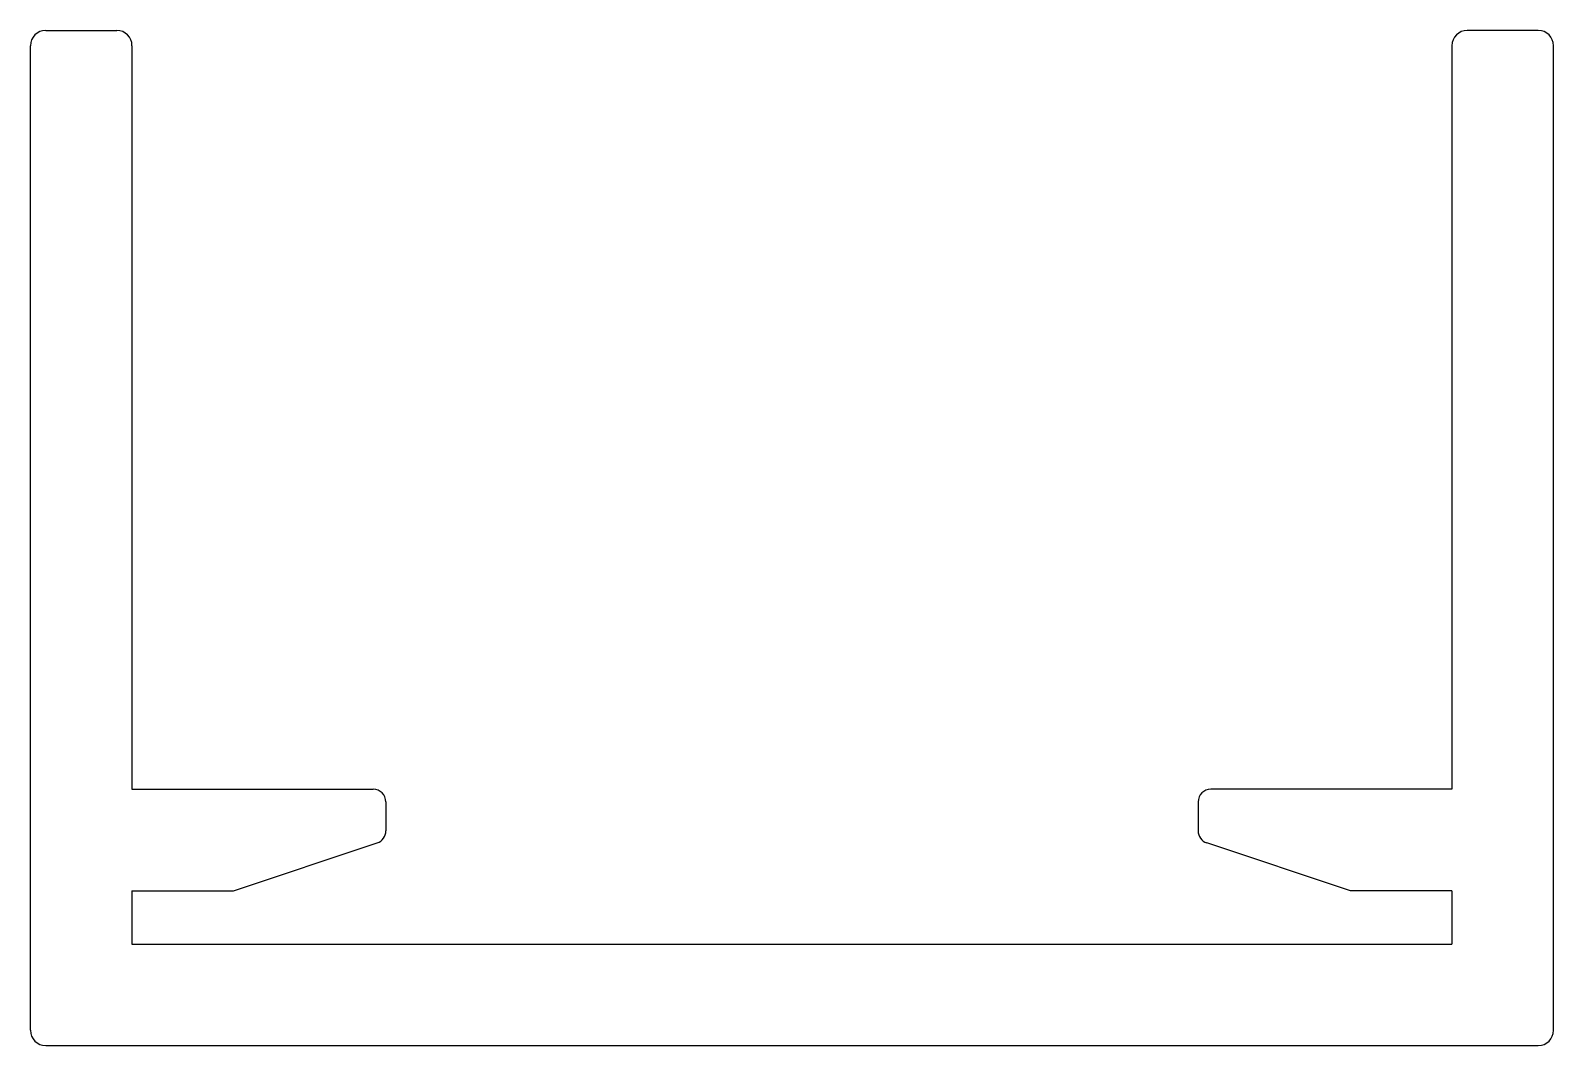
# Model space of a CAD drawing. Extents: x 2042.3 to 2072.3, y 1797.7 to 1817.7.
import ezdxf

# ---------------------------------------------------------------- set-up
doc = ezdxf.new("R2010")
doc.units = 0
doc.layers.get('0').update_dxf_attribs({"linetype": 'CONTINUOUS'})

msp = doc.modelspace()

# ---------------------------------------------------------------- linework, layer by layer
for p, q in [((2042.602, 1817.654), (2044.002, 1817.654)), ((2072.002, 1817.654), (2070.602, 1817.654)), ((2042.302, 1797.954), (2042.302, 1817.354)), ((2044.302, 1817.354), (2044.302, 1802.704)), ((2070.302, 1817.354), (2070.302, 1802.704)), ((2072.302, 1797.954), (2072.302, 1817.354)), ((2044.302, 1802.704), (2049.052, 1802.704)), ((2070.302, 1802.704), (2065.552, 1802.704)), ((2049.302, 1802.454), (2049.302, 1801.884)), ((2065.302, 1802.454), (2065.302, 1801.884)), ((2046.302, 1800.704), (2049.131, 1801.647)), ((2068.302, 1800.704), (2065.473, 1801.647)), ((2044.302, 1800.704), (2046.302, 1800.704)), ((2044.302, 1800.704), (2044.302, 1799.654)), ((2070.302, 1800.704), (2068.302, 1800.704)), ((2070.302, 1800.704), (2070.302, 1799.654)), ((2044.302, 1799.654), (2070.302, 1799.654)), ((2042.602, 1797.654), (2072.002, 1797.654))]:
    msp.add_line(p, q)
for centre, radius, start, end in [((2042.602, 1817.354), 0.3, 90, 180), ((2044.002, 1817.354), 0.3, 0, 90), ((2070.602, 1817.354), 0.3, 90, 180), ((2072.002, 1817.354), 0.3, 0, 90), ((2049.052, 1802.454), 0.25, 0, 90), ((2065.552, 1802.454), 0.25, 90, 180), ((2049.052, 1801.884), 0.25, 288.4349, 0), ((2065.552, 1801.884), 0.25, 180, 251.5651), ((2042.602, 1797.954), 0.3, 180, 270), ((2072.002, 1797.954), 0.3, 270, 360)]:
    msp.add_arc(centre, radius, start, end)

doc.saveas('drawing.dxf')
